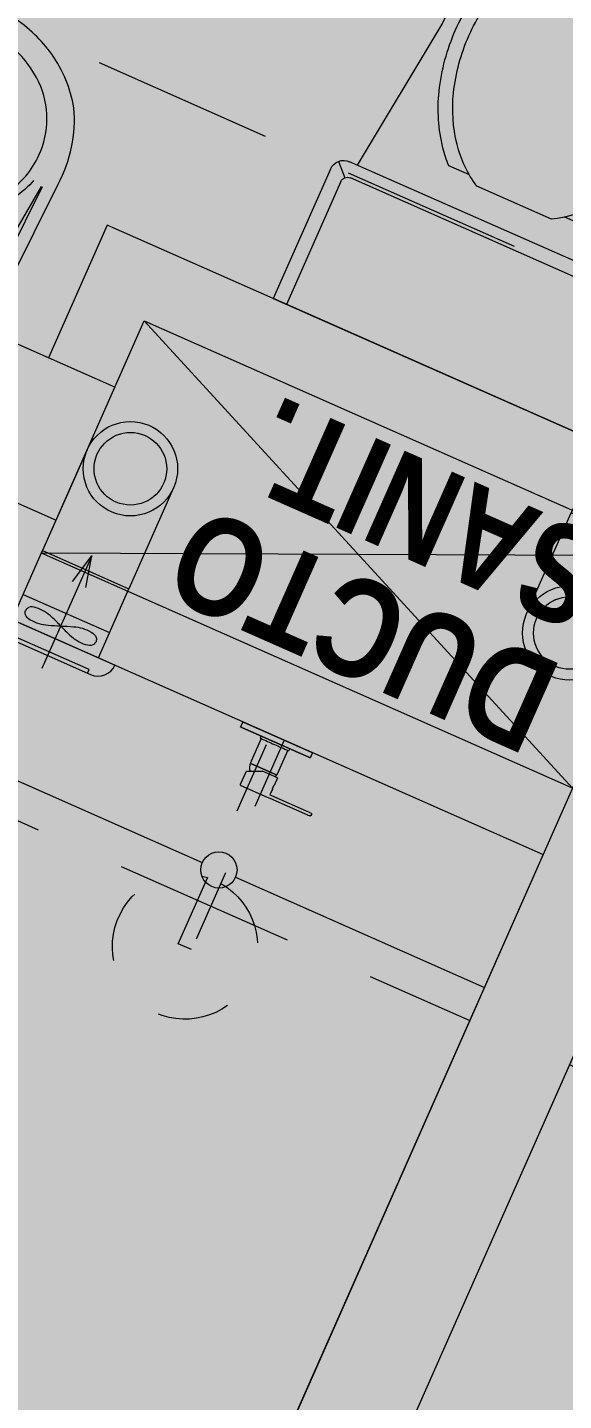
# Model space of a CAD drawing. Header units: inches. Extents: x 0 to 766, y -245 to 236.
# Drawn here: x 238.02 to 238.758, y 100.481 to 102.372 of the extents above; entities that cross this region are included whole.
import ezdxf

# ---------------------------------------------------------------- set-up
doc = ezdxf.new("R2010")
doc.units = ezdxf.units.IN
doc.header["$MEASUREMENT"] = 0
doc.set_wipeout_variables(frame=1)
doc.linetypes.add('HIDDEN', pattern=[0.375, 0.25, -0.125])
doc.linetypes.add('HIDDEN2', pattern=[0.1875, 0.125, -0.0625])
for name, color, linetype, lineweight in [('- APPIA - PLANTA - MUROS', 251, 'Continuous', 9), ('A-EST PLACAS', 251, 'Continuous', 9), ('A-JARDIN', 251, 'Continuous', 9), ('A-LINEAS', 251, 'Continuous', 9), ('A-MUROS', 251, 'Continuous', 9), ('A-PROYECCIONES', 251, 'HIDDEN', 9), ('A-SANITARIOS', 251, 'Continuous', 9), ('A_50_TextoIndicaciones', 251, 'Continuous', 9), ('L6 Linea fina', 251, 'Continuous', 9), ('TD_PT$0$ESPECIALIDADES - EQUIPOS', 251, 'Continuous', 9), ('TX-Texturas', 251, 'Continuous', 9)]:
    doc.layers.add(name, color=color, linetype=linetype, lineweight=lineweight)
doc.styles.add('R100-75', font='ARIALNB.TTF', dxfattribs={"height": 0.15})

# ---------------------------------------------------------------- blocks, each defined once
blk = doc.blocks.new('estructura enconfrado piso 1')
at = {"layer": 'TX-Texturas', "true_color": 0x939598}
h = blk.add_hatch(color=252, dxfattribs=at)
h.dxf.hatch_style = 1
h.paths.add_polyline_path([(381.5749994556857, -128.8244623999265), (381.5749994547234, -126.2744623991978), (381.4249994547233, -126.274462400231), (381.4249994556869, -128.8244144510779), (378.6749994546037, -128.8244380942913), (378.6749994543782, -128.224462400972), (378.5249994543144, -128.2244624010284), (378.5249994546041, -128.8244393301868), (375.7249994562746, -128.8244624002311), (375.7249994546439, -124.7744623994856), (375.5749994546206, -124.7744623994856), (375.57499945627, -128.9744624006037), (375.5749994546206, -133.0243907206916), (375.7249994546439, -133.0243907206916), (375.7249994562746, -128.9743907199461), (378.5249994546041, -128.9744137899904), (378.5249994543144, -129.5743907191488), (378.6749994543782, -129.5743907192052), (378.6749994546037, -128.9744150258859), (381.4249994556869, -128.9744386690993), (381.4249994547233, -131.5243907199463), (381.5749994547234, -131.5243907209795), (381.5749994556857, -128.9743907202508), (384.4250512219121, -128.9743907202508), (384.425052457217, -128.8244623999265)])
h.paths.add_polyline_path([(378.6749994546092, -125.2244624024659), (377.0749998392753, -125.2244624024659), (377.0749994546325, -122.1244624017211), (378.2749994546559, -122.1244624012554), (378.2749994546559, -121.9744624016278), (376.9249994546556, -121.9744624002308), (376.9249994547138, -125.3744624002304), (378.6749994546674, -125.3744624020931)])
h.paths.add_polyline_path([(379.6249994546326, -121.9744624002308), (379.4749994546557, -121.9744624002308), (379.474999454714, -125.3744624002304), (379.6249994546909, -125.3744624002304)])
h.paths.add_polyline_path([(381.5749994546652, -121.9744624002408), (380.8249994546325, -121.9744624002344), (380.8249994546325, -122.1244623998621), (381.4249994546483, -122.1244624017311), (381.4249994549943, -125.2244624006032), (380.424999454621, -125.2244624006032), (380.4249994546792, -125.3744624002304), (381.5749994547234, -125.3744624002409)])
h.paths.add_polyline_path([(380.6749994547238, -126.274462400231), (378.52499945364, -126.274462400231), (378.52499945364, -127.474462401027), (378.6749994547274, -127.474462401027), (378.6749994536974, -126.4244624002306), (380.0249994536966, -126.4244624002306), (380.0249994543005, -128.0244275891279), (380.224999454301, -128.0244259412674), (380.2249994536967, -126.4244624002306), (380.6749994547811, -126.4244624002306)], flags=17)
h.paths.add_polyline_path([(380.224999454301, -129.7744271789098), (380.0249994543005, -129.7744255310494), (380.0249994536966, -131.3743907199466), (378.6749994536974, -131.3743907199466), (378.6749994547274, -130.3243907191502), (378.52499945364, -130.3243907191502), (378.52499945364, -131.5243907199463), (380.6749994547238, -131.5243907199463), (380.6749994547811, -131.3743907199466), (380.2249994536967, -131.3743907199466)], flags=17)
h.paths.add_polyline_path([(381.5749994547234, -132.4243907199364), (380.4249994546792, -132.4243907199468), (380.424999454621, -132.574390719574), (381.4249994549943, -132.574390719574), (381.4249994546483, -135.6743907184461), (380.8249994546325, -135.6743907203152), (380.8249994546325, -135.8243907199428), (381.5749994546652, -135.8243907199364)])
h.paths.add_polyline_path([(379.6249994546909, -132.4243907199468), (379.474999454714, -132.4243907199468), (379.4749994546557, -135.8243907199465), (379.6249994546326, -135.8243907199465)])
h.paths.add_polyline_path([(378.6749994546674, -132.4243907180842), (376.9249994547138, -132.4243907199468), (376.9249994546556, -135.8243907199465), (378.2749994546559, -135.8243907185495), (378.2749994546559, -135.6743907189218), (377.0749994546325, -135.6743907184562), (377.0749998392753, -132.5743907177114), (378.6749994546092, -132.5743907177114)])
h.paths.add_polyline_path([(384.4250233022196, -132.3244090425728), (384.2749991382072, -132.324409043815), (384.2750008253274, -135.8243907214354), (384.5750008116881, -135.8243561018154), (384.5749998996391, -135.674354506633), (384.4249975973139, -135.674355041305)])
h.paths.add_polyline_path([(386.0750008952007, -129.6994260058245), (387.5750068334098, -129.6994258763325), (387.5750073069528, -130.4494253963255), (387.7250073069538, -130.4494253963255), (387.7250073069538, -129.4994267995578), (385.9249996076981, -129.4994261175459), (385.9249992944376, -130.3744076000838), (384.4249993385599, -130.3744076004563), (384.4249994562467, -129.8743907203764), (384.2749994562471, -129.8743907204077), (384.274999294428, -130.5744076004931), (385.9249992944749, -130.5744076000839), (385.9250000130942, -135.7643916852479), (386.0750008480238, -135.7643916852479)])
h.paths.add_polyline_path([(387.7250002184821, -132.5994253969463), (387.5749903743933, -132.5994253957048), (387.5749903477649, -135.6744264905572), (387.4250002185115, -135.6743913385397), (387.4250002212484, -135.8243906082682), (387.7250002184821, -135.8243906082223)])
h.paths.add_polyline_path([(384.4249975973139, -122.1244980788722), (384.5749998992032, -122.1244986135442), (384.5750008112522, -121.9744970183618), (384.2750008253274, -121.9744623987418), (384.2749991382072, -125.4744440763623), (384.4250233022196, -125.4744440776044)])
h.paths.add_polyline_path([(387.7250003076786, -121.9744624002408), (387.425001213153, -121.9744624001949), (387.4250021251879, -122.1244616694974), (387.5749904369613, -122.1244265179058), (387.5749904635898, -125.1994276127583), (387.7250003076786, -125.1994276115167)])
h.paths.add_polyline_path([(386.0750009372205, -122.0344959413143), (385.9250000130894, -122.0344959413143), (385.9249992944749, -127.2244455200934), (384.274999294428, -127.2244455196841), (384.2749994562471, -127.9244623997695), (384.4249994562467, -127.9244623998009), (384.4249993385599, -127.424445519721), (385.9249992944376, -127.4244455200934), (385.9249996076981, -128.2994268909172), (387.7250073961502, -128.2994262089053), (387.7250073961502, -127.3494276121376), (387.5750073961492, -127.3494276121376), (387.5750069226062, -128.0994271321306), (386.0750009843971, -128.0994270026385)])
h.paths.add_polyline_path([(397.7750002144755, -135.3494263736368), (402.2749999973851, -135.3494263736368), (402.2749999973837, -135.824426282941), (402.5750000371912, -135.8244262832433), (402.5750000373599, -135.6743907247002), (402.4250000658605, -135.6743907054512), (402.4250007844846, -130.0744634414983), (404.0750007845303, -130.0744621064906), (404.07500078458, -129.8744634419081), (401.8449999936744, -129.8744634418167), (401.8449999936627, -130.0735608116418), (402.2749999931204, -130.0741438775819), (402.2749999931195, -132.3994172340384), (401.1449999940326, -132.3994172340383), (401.1449999940157, -129.7194260019477), (400.9950000272407, -129.7194260019486), (400.9950000272556, -132.3994173067761), (399.9750000011762, -132.3994173101099), (399.9749999988185, -131.6794260506703), (399.624999998781, -131.679426050707), (399.624999999076, -131.8294260876955), (399.8250000012247, -131.829426087725), (399.8250000011451, -132.5494172343366), (402.2749999981313, -132.5494172338078), (402.2749999973851, -135.1994172352563), (398.6249999986379, -135.1994172354254), (398.6249999986379, -129.4994260019482), (398.4750001658417, -129.4994260019482), (398.4750001617097, -135.1994263753193), (397.7750002132923, -135.1994263751269)])
h.paths.add_polyline_path([(404.0750011094651, -131.9744817646585), (403.9249740911093, -131.9744817634164), (403.925002481644, -135.6144275525667), (403.7750010909174, -135.6144272290038), (403.7750001788684, -135.7644288242905), (404.0749992536321, -135.7644634438053)])
h.paths.add_polyline_path([(407.9250006242803, -132.4244634423167), (406.7750006242361, -132.4244634423062), (406.7750006242943, -135.8244634423063), (407.525000624327, -135.8244634423127), (407.525000624327, -135.674463442685), (406.9250006243112, -135.674463440816), (406.9250006239652, -132.5744634419439), (407.9250006243385, -132.5744634419439)])
h.paths.add_polyline_path([(411.4250006242457, -132.4244634423167), (409.6750006242921, -132.424463440454), (409.6750006243503, -132.5744634400812), (411.2750002396842, -132.5744634400812), (411.275000624327, -135.674463440826), (410.0750006243036, -135.6744634412917), (410.0750006243036, -135.8244634409193), (411.4250006243039, -135.8244634423163)])
h.paths.add_polyline_path([(408.3250006252629, -126.4244624002306), (409.6750006252621, -126.4244624002306), (409.6750006242321, -127.474462401027), (409.8250006253195, -127.474462401027), (409.8250006253195, -126.274462400231), (407.6750006242357, -126.274462400231), (407.6750006241784, -126.4244624002306), (408.1250006252628, -126.4244624002306), (408.1250006246585, -128.0244259412674), (408.325000624659, -128.0244275891279)], flags=17)
h.paths.add_polyline_path([(408.325000624659, -129.7744982534193), (408.1250006246585, -129.7744999012798), (408.1250006252628, -131.3744634423165), (407.6750006241784, -131.3744634423165), (407.6750006242357, -131.5244634423161), (409.8250006253195, -131.5244634423161), (409.8250006253195, -130.32446344152), (409.6750006242321, -130.32446344152), (409.6750006252621, -131.3744634423165), (408.3250006252629, -131.3744634423165)], flags=17)
h.paths.add_polyline_path([(408.8750006242456, -132.4244634423167), (408.7250006242687, -132.4244634423167), (408.7250006243269, -135.8244634423163), (408.8750006243038, -135.8244634423163)])
h.paths.add_polyline_path([(407.9250006243385, -125.2244624006032), (406.9250006239652, -125.2244624006032), (406.9250006243112, -122.1244624017311), (407.525000624327, -122.1244623998621), (407.525000624327, -121.9744624002344), (406.7750006242943, -121.9744624002408), (406.7750006242361, -125.3744624002409), (407.9250006242803, -125.3744624002304)])
h.paths.add_polyline_path([(408.8750006243038, -121.9744624002308), (408.7250006243269, -121.9744624002308), (408.7250006242687, -125.3744624002304), (408.8750006242456, -125.3744624002304)])
h.paths.add_polyline_path([(411.4250006243039, -121.9744624002308), (410.0750006243036, -121.9744624016278), (410.0750006243036, -122.1244624012554), (411.275000624327, -122.1244624017211), (411.2750002396842, -125.2244624024659), (409.6750006243503, -125.2244624024659), (409.6750006242921, -125.3744624020931), (411.4250006242457, -125.3744624002304)])
h.paths.add_polyline_path([(404.0750007845315, -127.7244624006395), (402.4250007844846, -127.7244624010488), (402.425000065842, -122.1243907136006), (402.5750000371911, -122.1243907134319), (402.5750000371911, -121.9743551548956), (402.4250172610125, -121.9743551551908), (402.2749984338082, -121.9744625077249), (402.2749997414746, -127.9244624009466), (404.0750006227124, -127.9244624006392)])
h.paths.add_polyline_path([(404.0749992536321, -122.0344623987418), (403.7750001797464, -122.0344970182565), (403.7750010917954, -122.184498613543), (403.925002481644, -122.184498271011), (403.9249740911093, -125.8244440791307), (404.0750011094651, -125.8244440778885)])
h.paths.add_polyline_path([(406.7750006232739, -128.8244623999265), (406.7750006242361, -126.2744623991978), (406.9250006242362, -126.274462400231), (406.9250006232726, -128.8244638416597), (409.6750006243558, -128.8244638416596), (409.6750006245813, -128.224462400972), (409.8250006246451, -128.2244624010284), (409.8250006243554, -128.8244393301868), (412.6250006226849, -128.8244624002311), (412.6250006243156, -124.7744623994856), (412.7750006243389, -124.7744623994856), (412.7750006226895, -128.9744624006037), (412.7750006243389, -133.0244634430614), (412.6250006243156, -133.0244634430614), (412.6250006226849, -128.9744634423159), (409.8250006243554, -128.9744865123603), (409.8250006246451, -129.5744634415187), (409.6750006245813, -129.5744634415751), (409.6750006243558, -128.9744620008873), (406.9250006232726, -128.9744620008873), (406.9250006242362, -131.5244634423161), (406.7750006242361, -131.5244634433493), (406.7750006232739, -128.9744634426206), (403.9249476211433, -128.9744634426206), (403.9249488570474, -128.8244623999265)])
h.paths.add_polyline_path([(392.2750002227756, -131.9494264199823), (390.5250002028868, -131.9494264250241), (390.5250002131299, -135.349426390025), (391.8750002128656, -135.3494263941809), (391.8750002132808, -135.1994263941813), (390.675000212563, -135.1994263904719), (390.675000212563, -132.0994264199824), (392.2750002223599, -132.0994264199824)])
h.paths.add_polyline_path([(393.2250002229073, -131.9494264250268), (393.0750002229067, -131.9494264250268), (393.0750002128482, -135.3494263993118), (393.2250002128483, -135.3494264013605)])
h.paths.add_polyline_path([(395.775000222907, -131.9494264250268), (394.0250002229075, -131.9494264263233), (394.0250002224923, -132.0994264291419), (395.62500022264, -132.0994264245817), (395.625000223193, -135.1994263901463), (394.4250002135429, -135.1994263818131), (394.4250002139586, -135.3494263933032), (395.7750002128485, -135.3494263897012)])
h.paths.add_polyline_path([(392.2750003115564, -125.6994265884807), (390.6750003017594, -125.6994265884808), (390.6750003017594, -122.5994266179912), (391.8750003024772, -122.5994266142818), (391.8750003020621, -122.4494266142822), (390.5250003023264, -122.4494266184381), (390.5250002920832, -125.849426583439), (392.275000311972, -125.8494265884808)])
h.paths.add_polyline_path([(393.2250003020447, -122.4494266071026), (393.0750003020446, -122.4494266091513), (393.0750003121032, -125.8494265834363), (393.2250003121037, -125.8494265834363)])
h.paths.add_polyline_path([(395.7750003020449, -122.4494266187619), (394.425000303155, -122.4494266151598), (394.4250003027394, -122.59942662665), (395.6250003123894, -122.5994266183168), (395.6250003118364, -125.6994265838814), (394.0250003116887, -125.6994265793212), (394.0250003121039, -125.8494265821398), (395.7750003121034, -125.8494265834363)])
h.paths.add_polyline_path([(392.3750118214118, -126.7494265812632), (392.1750118214115, -126.7494265812632), (392.1750118214115, -128.1494275016964), (388.6250073961503, -128.1494274397003), (388.6250073961507, -128.2994258679012), (398.0249984904356, -128.2994223432102), (398.0249984904356, -126.8994239668061), (398.4449984904352, -126.8994239668061), (398.4449984904352, -126.7494265859034), (396.174998475326, -126.7494266471278), (396.1749984751332, -126.8994265828421), (397.8249984904355, -126.8994265828421), (397.8249984904355, -128.1494270025948), (395.4249984753242, -128.1494270025948), (395.4249984753242, -126.7494265760704), (395.2750121997697, -126.7494265760704), (395.2750121997697, -128.1494270025941), (392.3750118214114, -128.1494270025939)])
h.paths.add_polyline_path([(398.6249999997037, -123.9994261748072), (400.5750000053865, -123.9994261747747), (400.5750000056369, -123.8494338483192), (398.6249999983636, -123.8494322423885), (398.6249999986378, -122.4494266345307), (397.775000303672, -122.4494266348263), (397.7750003024887, -122.5994266333362), (398.4750002509061, -122.5994266331438), (398.4750002567996, -128.2994261747915), (398.6250000000985, -128.2994261747915), (398.6249921985793, -127.8494261748065), (400.4249999990441, -127.8494261747594), (400.4249999983633, -128.2994261747629), (400.5749999982215, -128.2994261747592), (400.5749999992101, -127.6994261747725), (398.6249999999916, -127.6994261748061)])
h.paths.add_polyline_path([(398.0249984012391, -129.4994306652529), (388.6250073069543, -129.4994271405619), (388.6250073069539, -129.6494255687628), (392.1750117322151, -129.6494255067666), (392.1750117322151, -131.0494264271999), (392.3750117322154, -131.0494264271999), (392.3750117322149, -129.6494260058691), (395.2750121105732, -129.6494260058691), (395.2750121105732, -131.0494264323927), (395.4249983861278, -131.0494264323927), (395.4249983861278, -129.6494260058682), (397.8249984012391, -129.6494260058682), (397.8249984012391, -130.899426425621), (396.1749983859368, -130.899426425621), (396.1749983861296, -131.0494263613352), (398.4450002542962, -131.0494264225597), (398.4450002542962, -130.899429041657), (398.0249984012391, -130.899429041657)])
at = {"layer": 'A-EST PLACAS', "ltscale": 0.5}
for points in [[(412.7750006226895, -128.9744624006037), (412.7750006243389, -133.0244634430614), (412.6250006243156, -133.0244634430614), (412.6250006226849, -128.9744634423159), (409.8250006243554, -128.9744865123603), (409.8250006246451, -129.5744634415187), (409.6750006245813, -129.5744634415751), (409.6750006243558, -128.9744620008873), (406.9250006232726, -128.9744620008873), (406.9250006242362, -131.5244634423161), (406.7750006242361, -131.5244634433493), (406.7750006232739, -128.9744634426206), (403.9249476211433, -128.9744634426206)], [(403.9249488570474, -128.8244623999265), (406.7750006232739, -128.8244623999265), (406.7750006242361, -126.2744623991978), (406.9250006242362, -126.274462400231), (406.9250006232726, -128.8244638416597), (409.6750006243558, -128.8244638416596), (409.6750006245813, -128.224462400972), (409.8250006246451, -128.2244624010284), (409.8250006243554, -128.8244393301868), (412.6250006226849, -128.8244624002311)]]:
    blk.add_lwpolyline(points, dxfattribs=at)
blk.add_lwpolyline([(408.3250006252629, -126.4244624002306), (409.6750006252621, -126.4244624002306), (409.6750006242321, -127.474462401027), (409.8250006253195, -127.474462401027), (409.8250006253195, -126.274462400231), (407.6750006242357, -126.274462400231), (407.6750006241784, -126.4244624002306), (408.1250006252628, -126.4244624002306), (408.1250006246585, -128.0244259412674), (408.325000624659, -128.0244275891279)], close=True, dxfattribs=at)
blk = doc.blocks.new('ducha marsano')
at = {"linetype": 'HIDDEN2', "ltscale": 0.5, "extrusion": (-4.942502096703275e-10, -7.911230939585116e-10, -1)}
for p, q in [((-0.009999999999763531, -2.501110429875553e-10), (0.01000000000021828, 2.496562956366688e-10)), ((0.01000000000021828, 2.496562956366688e-10), (0.01000000789736077, -0.3154999997500454)), ((-0.009999992102621036, -0.3155000002502675), (-0.009999999999763531, -2.501110429875553e-10)), ((0.02250000757840098, -0.05149999943751027), (-9.093746939470293e-05, -0.05150000000321597)), ((0.02250000757840098, -0.05149999943751027), (0.02250000785988959, -0.06274999943752846)), ((-0.02049999170912997, -0.08000000051379175), (-0.02049999220525933, -0.06013965879128591)), ((-0.01546092816124656, -0.05800000038834696), (-0.01574999225886131, -0.05800000039516817)), ((0.02250000799722329, -0.06824999943773946), (0.02250000821641152, -0.07699999943770308)), ((0.02100000832933802, -0.08149999947590914), (-0.0189999916706256, -0.08150000047635331)), ((0.02498437823942368, -0.08149999937540997), (0.02100000832933802, -0.08149999947590914)), ((0.02250000821641152, -0.07699999943770308), (0.02498437812710108, -0.0769999993754027)), ((0.02498437812710108, -0.0769999993754027), (0.07714359645297009, -0.0769999980702778)), ((0.07714359656529268, -0.08149999807028507), (0.02498437823942368, -0.08149999937540997)), ((0.07714359645297009, -0.0769999980702778), (0.08159809707876775, -0.0769999979588647)), ((0.0815980971915451, -0.08149999795887197), (0.07714359656529268, -0.08149999807028507)), ((0.08159809707876775, -0.0769999979588647), (0.08200000821670983, -0.07699999794840551)), ((0.08200000832903243, -0.08149999794841278), (0.0815980971915451, -0.08149999795887197)), ((0.08200000821670983, -0.07699999794840551), (0.08400000821666254, -0.0769999978983833)), ((0.08400000832898513, -0.08149999789839057), (0.08200000832903243, -0.08149999794841278)), ((0.08550000825425741, -0.07849999786049011), (0.08550000829109194, -0.07999999786034095)), ((0.01000000789736077, -0.3154999997500454), (-0.009999992102621036, -0.3155000002502675))]:
    blk.add_line(p, q, dxfattribs=at)
for centre, radius, start, end in [((-0.0004217504078951606, -0.04623247137988074), 0.0200000000000001, 323.9581193260744, 354.9297873666927), ((0.0004217355144646717, -0.04623247140079911), 0.0200000000000001, 185.0702097651437, 195.2705008967209), ((0.01899999170882438, -0.08000000047604772), 0.0015, 269.9999985659271, 359.9999985659271), ((-0.08400000825440657, -0.07849999789823414), 0.0015, 89.99999856592709, 179.9999985659271), ((-0.08400000829078635, -0.07999999789808498), 0.0015, 179.9999985659271, 269.9999985659271), ((-7.897142495370972e-09, -0.3155000000001564), 0.1000000000000227, 95.73916904324476, 84.26082808872134)]:
    blk.add_arc(centre, radius, start, end, dxfattribs=at)
at = {"linetype": 'HIDDEN2', "ltscale": 0.5, "extrusion": (-4.942519952477966e-10, -7.911237979935255e-10, -0.9999999999999999)}
blk.add_ellipse((7.578819349873811e-09, -0.05150000000094224), major_axis=(-0.0224999955548024, -0.009499944664834701), ratio=0.0014484153729246, start_param=0.4254359770760674, end_param=1.567365863276157, dxfattribs=at)
at = {"linetype": 'HIDDEN2', "ltscale": 0.5}
for points, degree in [([(-0.03050000000030195, -7.639755494892597e-10), (-4.547473508864641e-13, -9.094947017729282e-13), (0.0304999999998472, 7.626113074366003e-10)], 2), ([(0.0304999999998472, 7.626113074366003e-10), (0.04149999999981446, 1.037733454722911e-09), (0.05249999999978172, 1.313310349360108e-09)], 2), ([(0.05249999999978172, 1.313310349360108e-09), (0.05250000009345968, -0.003749998686544131), (0.05250000018713763, -0.007499998686398612)], 2), ([(-0.05250000000023647, -1.314674591412768e-09), (-0.05249999990655851, -0.003750001314529072), (-0.05249999981288056, -0.0075000013148383)], 2), ([(-0.05250000000023647, -1.314674591412768e-09), (-0.04150000000026921, -1.040007191477343e-09), (-0.03050000000030195, -7.639755494892597e-10)], 2), ([(-0.05250000349224138, -0.007500004994653864), (-0.0524999909653161, -0.007500017521124391), (-0.05249997843839083, -0.007500030048049666)], 2), ([(0.03050000019993604, -0.007999999237654265), (2.000888343900442e-10, -0.00800000000072032), (-0.03049999980021312, -0.008000000764241122)], 2), ([(-0.02149999980019857, -0.008000000538686436), (-0.021499999768821, -0.009250000538941094), (-0.02149999973744343, -0.01050000053874101)], 2), ([(-0.02100075302178084, -0.01100000052656469), (-0.007000501922902913, -0.01100000017595448), (0.006999749175975012, -0.01099999982534428), (0.02100000027485294, -0.01099999947564356)], 3), ([(-0.01999999972485966, -0.01100000050200833), (-0.01999999926556484, -0.02935000050229064), (-0.01999999880627001, -0.0477000005021182)], 2), ([(0.02000000027510396, -0.01099999950019992), (0.02000000073439878, -0.02934999950048223), (0.02000000119369361, -0.04769999950030979)], 2), ([(0.02150000019992149, -0.007999999462754204), (0.02150000023129905, -0.009249999462554115), (0.02150000026267662, -0.01049999946235403)], 2), ([(-0.0197004378701422, -0.04800000049453956), (7.491053111152723e-09, -0.04800000000068394), (0.01970045285179367, -0.04799999950773781)], 2)]:
    blk.add_open_spline(points, degree=degree, dxfattribs=at)
for points, weights in [([(-0.05249999981288056, -0.0075000013148383), (-0.05249999981242581, -0.007511151918606629), (-0.05249950271536363, -0.007522291436998785)], [1, 0.9908470869120796, 0.9822662308921539]), ([(-0.05199999980004577, -0.008000001302207238), (-0.05249999980014763, -0.008000001315394911), (-0.05249999981288056, -0.0075000013148383)], [1, 0.7071067811930576, 1]), ([(-0.02150077096985115, -0.01050000053874101), (-0.02150076198950046, -0.01100000950691538), (-0.02100075302178084, -0.01100000052656469)], [1, 0.7071067815402065, 1]), ([(0.02112202588159562, -0.01098488064462799), (0.02106194968064301, -0.01099999947336983), (0.02100000027485294, -0.01099999947564356)], [1, 0.9924117957756484, 1]), ([(0.05200000019976869, -0.007999998699233402), (0.05206194960510402, -0.007999998698323907), (0.05212202580605663, -0.007984879868672579)], [1, 0.9924117957712896, 1]), ([(-0.02000044456417527, -0.04770000050166345), (-0.02000044121359679, -0.04800000384466329), (-0.0197004378701422, -0.04800000049453956)], [1, 0.7071067801376791, 1]), ([(0.02000045972226872, -0.04769999950030979), (0.0200004562916547, -0.04800000293971607), (0.01970045285179367, -0.04799999950773781)], [1, 0.707106779703426, 1])]:
    blk.add_rational_spline(points, weights, degree=2, dxfattribs=at)
for points, knots in [([(-0.03049999980021312, -0.008000000764241122), (-0.03320189623445913, -0.008000000831998477), (-0.03736511363376849, -0.00800000093613562), (-0.04238597308449243, -0.00800000106164589), (-0.04580906687669994, -0.008000001147593139), (-0.04859505284957777, -0.008000001217169483), (-0.05120455379528721, -0.008000001282653102), (-0.05200223200517939, -0.008000001302207238), (-0.05199999980004577, -0.008000001302207238)], [0, 0, 0, 0, 8.104571943406839, 12.49526290016387, 16.88595385692089, 21.27664481367791, 25.66733577043493, 33.77190771384178, 33.77190771384178, 33.77190771384178, 33.77190771384178]), ([(0.05200000019976869, -0.007999998699233402), (0.05200210867496935, -0.007999998699233402), (0.05120469198163846, -0.007999998719242285), (0.04859496211156511, -0.007999998784271156), (0.04580915761061988, -0.007999998854302248), (0.04238586918972942, -0.00799999893979475), (0.03736519132235117, -0.007999999065759766), (0.03320187522513152, -0.007999999170351657), (0.03050000019993604, -0.007999999237654265)], [9e-16, 9e-16, 9e-16, 9e-16, 8.104571943406844, 12.49526290016386, 16.88595385692087, 21.2766448136779, 25.66733577043493, 33.77190771384178, 33.77190771384178, 33.77190771384178, 33.77190771384178]), ([(0.02250000799722329, -0.06824999943773946), (0.02250000799722329, -0.06824999943773946), (0.02249081857780766, -0.06818083345751802), (0.02245760327241442, -0.06790006753908528), (0.02243404553155415, -0.06768848845513276), (0.02238973698558766, -0.0672005954852466), (0.0223660945721349, -0.06689161925442022), (0.02233268521786158, -0.06621418988925143), (0.02232341057379017, -0.06584570405902923), (0.02232341055696452, -0.06515429482442414), (0.02233268518148179, -0.06478580899420194), (0.02236609450255855, -0.06410837962675942), (0.02238973690009516, -0.0637994033954783), (0.02243404542241478, -0.0633115104233184), (0.02245760315236112, -0.06309993133845637), (0.02249081844320244, -0.06281916541820465), (0.02250000785988959, -0.06274999943752846), (0.02250000785988959, -0.06274999943752846)], [0.4148436397438343, 0.4148436397438343, 0.4148436397438343, 0.4148436397438343, 0.5185540744172381, 0.5185540744172381, 0.6222645090906421, 0.6222645090906421, 0.7259758942891552, 0.7259758942891552, 0.8296872794876685, 0.8296872794876685, 0.9333986646861818, 0.9333986646861818, 1.037110049884695, 1.037110049884695, 1.140820484558099, 1.140820484558099, 1.244530919231501, 1.244530919231501, 1.244530919231501, 1.244530919231501])]:
    blk.add_open_spline(points, degree=3, knots=knots, dxfattribs=at)
for points, weights, degree, knots in [([(0.02112202588250511, -0.0109848806437185), (0.02112202605121638, -0.01098488060188174), (0.02112202622038239, -0.01098488055868074), (0.02112202638954841, -0.01098488051638924), (0.02135335197954191, -0.01092666794011166), (0.02150000477377034, -0.01073853715979567), (0.02150000367282701, -0.01049999946280877)], [0.9186410377427195, 0.9186409493456628, 0.918640860948696, 0.9186407725518192, 0.789223156394818, 0.7892231563948175, 0.9186407725518192], 3, [0.123898838286475, 0.123898838286475, 0.123898838286475, 0.123898838286475, 0.1238993430992958, 0.1238993430992958, 0.1238993430992958, 0.7860299903975168, 0.7860299903975168, 0.7860299903975168, 0.7860299903975168]), ([(0.05212202580696612, -0.007984879867308337), (0.05212202606071515, -0.00798487980500795), (0.05212202631400942, -0.007984879740888573), (0.05250000455725967, -0.007889761481237656), (0.05250000675732736, -0.007499998686398612)], [0.91864103774894, 0.918640905153358, 0.9186407725580458, 0.7245178539878441, 0.9186407725580458], 2, [0.1238988382811407, 0.1238988382811407, 0.1238988382811407, 0.1238993430939498, 0.1238993430939498, 0.7860311477345288, 0.7860311477345288, 0.7860311477345288])]:
    blk.add_rational_spline(points, weights, degree=degree, knots=knots, dxfattribs=at)
blk = doc.blocks.new('BOWL-ITALGRIF_VARADERO_01')
for p, q in [((-0.2031776669450664, -0.1970779590710663), (-0.2207675150589239, -0.03803402129051392)), ((0.2031776702528987, -0.1970779590710663), (0.2207675183667561, -0.03803402129051392)), ((-0.1404459541122378, -0.2077220993369338), (-0.1424193566876966, -0.1083257352938745)), ((-0.137499998345902, -0.2049999987634692), (-0.137499998345902, -0.1116626916409587)), ((0.1375000016537342, -0.2049999987634692), (0.1375000016537342, -0.1116626916409587)), ((0.14044595742007, -0.2077220993369338), (0.1424193599937098, -0.1083257352938745)), ((-0.175347356844668, -0.2219999987637493), (-0.1544431956958761, -0.2219999987637493)), ((0.1753473601525002, -0.2219999987637493), (0.1544431990018893, -0.2219999987637493))]:
    blk.add_line(p, q)
for points in [[(-0.09174999834658593, 0.1589156628310775, -0.02988969156174498), (-0.04563491713952317, 0.1646426274328405, -0.007822324514767873), (0.04563492045281237, 0.1646426274328405, -0.02988969156174498), (0.09175000165396341, 0.1589156628310775, -0.09173695065920573), (0.1601032902649422, 0.1343426116609407, -0.1124960903871022), (0.2175388433656735, 0.0791776644168749, -0.1478848687845698), (0.2402077466226729, -0.02566172360820929), (0.2300000016543891, -0.249999998763542), (-0.2299999983465568, -0.249999998763542), (-0.2402077433148406, -0.02566172360820929, -0.1478848687841617), (-0.2175388400587508, 0.07917766441642016, -0.1124960903871022), (-0.1601032869575647, 0.1343426116609407, -0.09173695065920573)], [(-0.04959291912882691, -0.1362554287775311, -0.06267712626203878), (-0.1047743787253239, -0.1248652429917456, -0.1106392210721722), (-0.1576166218355866, -0.09099999876343645, -0.1209761765391472), (-0.1949919334429069, -0.034382337941679, -0.06119831719899234), (-0.199999998347721, 1.236458047060296e-09, -0.2170695361585024), (-0.1593486726437732, 0.09200000123655627, -0.1749831434235901), (-0.05453060117497444, 0.1298414640550618, -0.01061792730103173), (1.652551873121411e-09, 0.1309995985770911, -0.01061792730103173), (0.05453060448144242, 0.1298414640550618, -0.1749831434235904), (0.1593486759484222, 0.09200000123655627, -0.2170695361585026), (0.20000000165237, 1.236458047060296e-09, -0.06119831719899244), (0.1949919367493749, -0.034382337941679, -0.1209761765391472), (0.1576166251420545, -0.09099999876343645, -0.1106392210721722), (0.1047743820317919, -0.1248652429917456, -0.06267712626203872), (0.04959292243529489, -0.1362554287775311, -0.01758346328030755), (1.652551873121411e-09, -0.1379999987634619, -0.01758346328030749)]]:
    blk.add_lwpolyline(points, format="xyb", close=True)
for points in [[(-0.2072401970413011, -0.03499999876339643, 0.005000295397634052), (-0.2064464615491488, -0.03798576824055999, 0.1212924416568265), (-0.1659585950847031, -0.09962989576888504, 0.00797675590412969), (-0.1624048830467473, -0.1030943039095291)], [(0.2072402003477691, -0.03499999876339643, -0.005000295397634052), (0.2064464648537978, -0.03798576824055999, -0.1212924416568265), (0.1659585983907164, -0.09962989576888504, -0.00797675590412969), (0.1624048863532153, -0.1030943039095291)], [(-0.2216218609978569, -0.03812850974190951), (-0.2144636938955955, -0.1954454162796537, 0.3908234398249527), (-0.180726148037138, -0.2288330183241669, 0.01752364251134351), (0.1807261513358753, -0.2288330183241669, 0.3908234398249527), (0.2144636972020635, -0.1954454162796537), (0.2216218643056891, -0.03812850974190951)]]:
    blk.add_lwpolyline(points, format="xyb")
for centre, radius in [((1.653006620472297e-09, -0.0749999987638148), 0.03500000000000001), ((1.653006620472297e-09, -0.0749999987638148), 0.02150000000000001), ((-0.1014999983458438, -0.1884999987632909), 0.0165), ((-0.05099999834646951, -0.1884999987632909), 0.0165), ((1.653006620472297e-09, -0.1884999987632909), 0.0165), ((0.05100000165430174, -0.1884999987632909), 0.0165), ((0.101500001653676, -0.1884999987632909), 0.0165)]:
    blk.add_circle(centre, radius)
for centre, radius, start, end in [((-0.1582856373593131, -0.09873175706388793), 0.005999999999999929, 226.6430852310831, 46.64308523108314), ((0.1582856406671453, -0.09873175706388793), 0.005999999999999929, 133.3569147689169, 313.3569147689169), ((-0.1404197507458775, -0.1082860353762953), 0.002000000000000001, 54.36185522790519, 181.1373935775188), ((-0.1354999983454945, -0.1116626916409587), 0.002000000000000001, 56.71088169228255, 180), ((0.1355000016533268, -0.1116626916409587), 0.002000000000000001, 0, 123.2891183077175), ((0.1404197540537098, -0.1082860353762953), 0.002000000000000001, 358.8626064224812, 125.6381447720948), ((0.1047743820322466, -0.1248652429922004), 9.094947017729287e-16, 0, 217.6714005309489), ((-0.175347356844668, -0.1939999987635019), 0.02800000000000001, 186.3111163257858, 270), ((-0.1544999983457274, -0.2049999987634692), 0.017, 270, 0), ((-0.1544431956958761, -0.2079999987636256), 0.01400000000000001, 270, 1.137393577518821), ((0.1545000016535596, -0.2049999987634692), 0.017, 180, 270), ((0.1544431990018893, -0.2079999987636256), 0.01400000000000001, 178.8626064224812, 270), ((0.1753473601525002, -0.1939999987635019), 0.02800000000000001, 270, 353.6888836742142)]:
    blk.add_arc(centre, radius, start, end)
blk = doc.blocks.new('SIFON JET_PLANTA')
blk.add_wipeout([(-3.9968028886505635e-15, -0.2500000000000184), (-0.19500000000005407, -0.2500000000000168), (-0.19951643432015126, -0.2494833729378055), (-0.20292105350751372, -0.2483645558436147), (-0.20292105350751372, -0.2483645558436147), (-0.20666315920510508, -0.24624717567329074), (-0.20666315920510508, -0.24624717567329074), (-0.20895516743916698, -0.2439551674392592), (-0.20895516743916698, -0.2439551674392592), (-0.20914213562378492, -0.2441421356237659), (-0.21078489486138086, -0.2422815753964105), (-0.21078489530966127, -0.242281574820258), (-0.21078489530966127, -0.242281574820258), (-0.21262484241585822, -0.23945330258791747), (-0.21262484241585822, -0.23945330258791747), (-0.21378217877147937, -0.23687239118492953), (-0.21378217877147937, -0.23687239118492953), (-0.21469544555026815, -0.23347698498397568), (-0.21500000000003572, -0.23000000000003487), (-0.21500000000003572, -0.22695731170095246), (-0.21500000000003566, -0.21812499999988935), (-0.4400000000000583, -0.19000000000006945), (-0.4428065726071117, -0.18999376107480415), (-0.4467311796759212, -0.18993090052894454), (-0.4489813006264379, -0.18987492994866767), (-0.45181087864270536, -0.18978720963843945), (-0.45502177935002514, -0.18965571554344995), (-0.45680884094444557, -0.18956887049776017), (-0.45917476312840794, -0.18943885073896918), (-0.46189974638228476, -0.18926783338693093), (-0.46392312796978746, -0.1891261001656599), (-0.4651118553799, -0.18903696416506013), (-0.4651118553799, -0.18903696416506013), (-0.46945695324116576, -0.18867412919500123), (-0.47347737489799235, -0.18828649387284319), (-0.4760831043526874, -0.18800852311381178), (-0.4784655984097992, -0.18773591046663335), (-0.4812123981290761, -0.18739967344844013), (-0.4823799650946311, -0.18724961753665392), (-0.4861710798786152, -0.18673295051783698), (-0.4883773329171027, -0.18641149547854738), (-0.4915561192846224, -0.18592134839819957), (-0.49363221375281874, -0.18558396496530774), (-0.4950185326225328, -0.18535105518415543), (-0.49738453270923966, -0.18493941491726318), (-0.49738453270923966, -0.18493941491726318), (-0.5022170271249025, -0.18404299120049852), (-0.5066197257855252, -0.18316079829145207), (-0.5093515742608893, -0.1825817740042892), (-0.5117511578320577, -0.18205306733528373), (-0.5151304930053318, -0.18127641180608334), (-0.5177102066111972, -0.180658126268661), (-0.5217330945474348, -0.17964972817469574), (-0.5238420334429212, -0.17909941178947775), (-0.5267012421251838, -0.17832932710999966), (-0.5267012421251838, -0.17832932710999966), (-0.5295692091749213, -0.1775289582754147), (-0.5320595838922233, -0.17681111268672806), (-0.5351533924545966, -0.1758895127053319), (-0.5384560975286797, -0.17486891708103836), (-0.5384560975292095, -0.1748689170808716), (-0.541239431868821, -0.173975283754516), (-0.5427723222940669, -0.17346815110944244), (-0.5448715340303089, -0.17275625369236652), (-0.5464654464371547, -0.17220217970229884), (-0.5491110235096006, -0.17125649919093733), (-0.5509595690539193, -0.17057627001171818), (-0.554259955012782, -0.16932152164447337), (-0.5567837164979558, -0.1683267732968241), (-0.5597879627215983, -0.16710221935052116), (-0.5614030384546642, -0.16642552093734478), (-0.5643638531227189, -0.16515114279387513), (-0.5659175369425957, -0.16446470331723814), (-0.5675206036379989, -0.16374352065672237), (-0.5701751445081511, -0.16252011202851632), (-0.5738019249250134, -0.16078885156098902), (-0.5758551172461832, -0.1597776236745021), (-0.5780851987598129, -0.15865334772308362), (-0.5833383464296186, -0.15589602937462355), (-0.5871020871221571, -0.15382390223985618), (-0.589649673813565, -0.15237427078607357), (-0.5918032792216905, -0.15111854930392163), (-0.5936265433446899, -0.15003338777375236), (-0.5950203802235483, -0.14918997302298329), (-0.5964260238687271, -0.14832711535773094), (-0.5987195168356628, -0.14689235104123058), (-0.6003545606321443, -0.1458488198479607), (-0.6020382360645258, -0.14475596197870444), (-0.6039324972326756, -0.14349648489650788), (-0.6058190295436535, -0.14223278878229054), (-0.6069589112986494, -0.14145292154593428), (-0.6085559143320581, -0.14034507186450243), (-0.6119534370048065, -0.1379278241292501), (-0.6141810390096392, -0.13629725543309187), (-0.6153056217652364, -0.13546000529359403), (-0.616776695296436, -0.13435028842582664), (-0.6178925493099454, -0.13349613093370732), (-0.6193213470099616, -0.13238436781430382), (-0.6203979421668644, -0.13153302500581535), (-0.6214806101716437, -0.13066485269194347), (-0.6222829730396384, -0.13001355337838977), (-0.6234529324212925, -0.12905162416325416), (-0.6245350826082106, -0.12814875223397248), (-0.6245350826082106, -0.12814875223397248), (-0.6261798690142716, -0.1267517640900898), (-0.6276384517151152, -0.12548742782280645), (-0.628828082349604, -0.1244380444330511), (-0.6304617984256853, -0.12296964000072033), (-0.6318208694930814, -0.12172341827001024), (-0.6318208694930814, -0.12172341827001024), (-0.6335485140986996, -0.1201059301727826), (-0.6346901271075812, -0.11901610232268453), (-0.6346901271075812, -0.11901610232268453), (-0.6379225331376429, -0.11583594748502674), (-0.6399777867096247, -0.11373811253165907), (-0.6458446976926848, -0.1073977953623001), (-0.6494434143342223, -0.10322609145641398), (-0.6553642676984142, -0.09582717273827623), (-0.6598588953124065, -0.08969911109429876), (-0.6622868145222904, -0.08617729402973422), (-0.6646272464922529, -0.08262490722272005), (-0.6678606003129003, -0.07743331251722049), (-0.670619194114542, -0.07270872040328455), (-0.6721962315105001, -0.06986945408563243), (-0.6751289865413515, -0.06419658017620462), (-0.6770086684827425, -0.060205519739550094), (-0.6779453077829631, -0.05809186057156299), (-0.679196101176299, -0.05511826337673822), (-0.6803351011541063, -0.05223741957431689), (-0.6814466877970816, -0.04923834812209502), (-0.6826559691388926, -0.045722293873812166), (-0.6838467937407602, -0.0419389944207197), (-0.6854790619026296, -0.03605105680370895), (-0.6864237303586456, -0.03211672338250426), (-0.6869757739505309, -0.029562315660750033), (-0.6875842686251095, -0.026449191965552094), (-0.6881392445906105, -0.02323531089947365), (-0.6890810221543396, -0.016355358550717514), (-0.6895744057913848, -0.011139691308035767), (-0.6898532902500347, -0.006543534352114586), (-0.6900000000000568, -1.3061114480499146e-13), (-0.6899325593854659, 0.004437134855442718), (-0.6896819424370647, 0.009631817316209785), (-0.6893244322047842, 0.01402889697446773), (-0.6887081006286462, 0.01937954221562861), (-0.6880761442771446, 0.023623424920407785), (-0.6880761442771446, 0.023623424920407785), (-0.6872176454232075, 0.028367380702968834), (-0.6866778274585941, 0.030968374778986375), (-0.6854790619026291, 0.03605105680368331), (-0.6854790619026291, 0.03605105680368331), (-0.6837972814754649, 0.04210374216944722), (-0.6837972814754649, 0.04210374216944722), (-0.6818840825753858, 0.04799985761491621), (-0.6803809802887326, 0.052117520939593195), (-0.6793480505514204, 0.054744075661867876), (-0.6779093568584791, 0.0581746844988161), (-0.6744770829184107, 0.06551139883715479), (-0.6744770829184107, 0.06551139883715479), (-0.6721962315102994, 0.06986945408597309), (-0.6705432172125638, 0.07284284781277094), (-0.66899703918059, 0.0755222245601899), (-0.6672217177312196, 0.0784871655035261), (-0.6650459508068323, 0.0819719185289926), (-0.6633960251197104, 0.0845138769328788), (-0.6610760739146442, 0.08795338228761662), (-0.6570391218687214, 0.09359950184949759), (-0.6570391218687214, 0.09359950184949759), (-0.653379827559013, 0.09838663892802495), (-0.653379827559013, 0.09838663892802495), (-0.6502540225314615, 0.10225408820736812), (-0.6453440318673629, 0.10796039456295163), (-0.638590082080527, 0.1151612074384399), (-0.6326487525476843, 0.12095303674857494), (-0.6298992223410133, 0.12347890337426237), (-0.6251309701959733, 0.12764611135716367), (-0.62055075532442, 0.13141122239188874), (-0.6167766952967224, 0.13435028842558064), (-0.6105566617373841, 0.13893165549449168), (-0.6061118988538439, 0.14203327571338945), (-0.6000064650517882, 0.1460724416945409), (-0.5962729345985607, 0.1484216933025961), (-0.5908215224044447, 0.1516944642059895), (-0.5862390028518931, 0.15430633814084888), (-0.5793675441901323, 0.15799448879794756), (-0.5692866238860973, 0.16293368776541026), (-0.5517389661651109, 0.17028463225518214), (-0.5464986426604379, 0.17219051519896744), (-0.5384560975292068, 0.17486891708084357), (-0.5346469604197142, 0.1760426435288994), (-0.5264874006761728, 0.1783878812516536), (-0.5215876260470006, 0.17968713591882243), (-0.5148298055683924, 0.18134704376309227), (-0.5079056557307118, 0.18289126960594412), (-0.5016115159154715, 0.1841594235842218), (-0.4864517377630549, 0.18669290834709343), (-0.47632564009124845, 0.18798157818039596), (-0.4726010726781439, 0.18837524559521754), (-0.4635665261401014, 0.18915199248899256), (-0.4548818271280268, 0.1896621040887047), (-0.44896106427117455, 0.1898775251560828), (-0.4400000000003206, 0.19000000000003994), (-0.43221044196736236, 0.1909736947541202), (-0.21500000000003217, 0.21812499999985616), (-0.2150000000000321, 0.22340722987510322), (-0.2150000000000321, 0.22777775613769383), (-0.21486487451543534, 0.23232093957008934), (-0.21418963578040406, 0.23563541290566922), (-0.2128690177697859, 0.238983217905901), (-0.21104911515711794, 0.24193423238734768), (-0.20914213562378103, 0.24414213562373258), (-0.20765622306651588, 0.24548612339134332), (-0.205487326833514, 0.24702985542769423), (-0.20067453752323405, 0.24917810271893545), (-0.19500000000005008, 0.24999999999998337), (-0.19500000000005008, 0.25000000000000155), (-0.16050581425243854, 0.2499999999999831), (-0.09750000000002507, 0.2499999999999826), (-0.032282408322006295, 0.24999999999998207), (0, 0.24999999999998182)])
for p, q in [((-0.1950000000069849, 0.25), (0, 0.25)), ((0, 0.25), (0, -0.25)), ((-0.2149999999965075, -0.2300000004470348), (-0.2149999999965075, 0.2300000004470348)), ((-0.2091421356308274, 0.244142135605216), (-0.1920710678095929, 0.2270710682496428)), ((-0.1849999999976717, 0.2300000004470348), (0, 0.2300000004470348)), ((-0.2149999999965075, 0.2181249996647239), (-0.4400000000023283, 0.1900000004097819)), ((-0.1950000000069849, -0.2199999997392297), (-0.1950000000069849, 0.2199999997392297)), ((-0.2650000000139698, 0.07177570275962353), (-0.2650000000139698, 0.1028050743043423)), ((-0.2550000000046566, -0.05620467849075794), (-0.2550000000046566, 0.05620467849075794)), ((-0.2650000000139698, -0.1028050743043423), (-0.2650000000139698, -0.07177570275962353)), ((-0.2149999999965075, -0.2181249996647239), (-0.4400000000023283, -0.1900000004097819)), ((-0.2091421356308274, -0.244142135605216), (-0.1920710678095929, -0.2270710682496428)), ((0, -0.2300000004470348), (-0.1849999999976717, -0.2300000004470348)), ((0, -0.25), (-0.1950000000069849, -0.25))]:
    blk.add_line(p, q)
for points in [[(-0.4400000000023283, 0.1899999985471368, 0.0763933325899097), (-0.5384560975362547, 0.1748689152300358, 0.0864366754396615), (-0.6167766953003593, 0.134350286796689, 0.1058718739065611), (-0.6721962315205019, 0.0698694521561265, 0.1254037606185606), (-0.6900000000023283, -1.862645149230957e-09, 0.1254037606185606), (-0.6721962315205019, -0.0698694558814168, 0.1058718739065611), (-0.6167766953003593, -0.1343502905219793, 0.0864366754396569), (-0.5384560975362547, -0.1748689189553261, 0.0763933325899052), (-0.4400000000023283, -0.1900000022724271, 0.0763933325899069)], [(-0.2650000000139698, 0.1028050724416971, 0.0362001238062295), (-0.2844365081400611, 0.1202081507071853, 0.0872500004776699), (-0.353483993181726, 0.1564917676150799, 0.0775977326505121), (-0.4400000000023283, 0.169999998062849, 0.0775977326505191), (-0.5265160068229306, 0.1564917676150799, 0.0872500004776694), (-0.5955634918645956, 0.1202081507071853, 0.1056010989446651), (-0.6442582377349027, 0.06268647033721209, 0.1236400727066803), (-0.6600000000034925, -1.862645149230957e-09, 0.1236400727067141), (-0.6442582377349027, -0.06268647406250238, 0.1056010989446773), (-0.5955634918645956, -0.1202081544324756, 0.0872500004776694), (-0.5265160068229306, -0.1564917713403702, 0.0775977326505156), (-0.4400000000023283, -0.1700000017881393, 0.0775977326505156)], [(-0.2550000000046566, 0.05620467662811279, 0.1002681760473576), (-0.2966654581541661, 0.1043824506923556, 0.0872500004776735), (-0.3595807883539237, 0.1374436942860484, 0.0775977326505081), (-0.4400000000023283, 0.1499999985098839, 0.0775977326505443), (-0.5204192116507329, 0.1374436942860484, 0.087250000477633), (-0.5833345418504905, 0.1043824506923556, 0.1056010989445935), (-0.626631036750041, 0.05323756672441959, 0.1236400727067874), (-0.6400000000139698, -1.862645149230957e-09, 0.1236400727066504), (-0.626631036750041, -0.05323757044970989, 0.1056010989447271), (-0.5833345418504905, -0.1043824544176459, 0.08725000047765101), (-0.5204192116507329, -0.1374436980113387, 0.0775977326505277), (-0.4400000000023283, -0.1500000022351742, 0.0775977326505277)], [(-0.4400000000023283, -0.1500000022351742, 0.0775977326505277), (-0.3595807883539237, -0.1374436980113387, 0.0872500004776513), (-0.2966654581541661, -0.1043824544176459, 0.1002681760473668), (-0.2550000000046566, -0.05620468035340309, 0.1236400727066794)], [(-0.4400000000023283, -0.1700000017881393, 0.0775977326505156), (-0.353483993181726, -0.1564917713403702, 0.0872500004776697), (-0.2844365081400611, -0.1202081544324756, 0.0362001238062331), (-0.2650000000139698, -0.1028050761669874, 0.123640072706704)]]:
    blk.add_lwpolyline(points, format="xyb")
for centre, radius, start, end in [((-0.1950000000069849, 0.2299999985843897), 0.02, 90, 180), ((-0.1849999999976717, 0.2199999978765845), 0.01, 90, 180), ((-0.1849999999976717, -0.2200000016018748), 0.01, 180, 270), ((-0.1950000000069849, -0.23000000230968), 0.02, 180, 270)]:
    blk.add_arc(centre, radius, start, end)
blk = doc.blocks.new('TD_PT$0$DPTO 65_VAR B')
at = {"layer": 'A-LINEAS'}
for p, q in [((-22.79999883423402, 4.999967148328324, 2.849403203242829e-07), (-22.79999883147644, 4.624967148191899, 2.849403203242829e-07)), ((-22.14999882994442, 4.199898813141065, 2.849403203242829e-07), (-22.49999882992505, 4.999965191389311, 2.849403203242829e-07)), ((-22.14999882992469, 4.999962307633542, 2.849403203242829e-07), (-22.49999882994479, 4.199901284931659, 2.849403203242829e-07)), ((-22.79999882681981, 4.574967148203541, 2.849403203242829e-07), (-22.79999883144005, 4.19996714806712, 2.849403203242829e-07))]:
    blk.add_line(p, q, dxfattribs=at)
blk.add_circle((-22.7999988305451, 4.59996714819772, -1.063129313871645e-06), 0.025, dxfattribs=at)
at = {"layer": 'A-MUROS'}
for p, q in [((-22.24999882992388, 5.099963749638846, 2.849403203242829e-07), (-22.24999882935771, 6.599928320461004, 2.849403203242829e-07)), ((-22.59999882986877, 5.099967319889856, 2.849403203242829e-07), (-22.59999883020846, 4.199926879031867, 2.849403203242829e-07)), ((-22.04999883020883, 5.09996374948787, 2.849403203242829e-07), (-22.24999882992388, 5.099963749638846, 2.849403203242829e-07)), ((-22.59999883020846, 4.199926879031867, 2.849403203242829e-07), (-23.64999883134805, 4.199926879031867, 2.849403203242829e-07))]:
    blk.add_line(p, q, dxfattribs=at)
at = {"layer": 'A-MUROS', "elevation": 2.83081504018025e-07}
blk.add_lwpolyline([(-22.49999882992505, 4.999965191389311), (-22.14999882992469, 4.999962307633542), (-22.14999882994488, 4.199898813141065), (-22.49999882994479, 4.199901284931659)], close=True, dxfattribs=at)
at = {"layer": 'A-PROYECCIONES'}
blk.add_line((-22.84999882935781, 6.599928320612104, 2.849403203242829e-07), (-22.84999882935782, 4.199926879031867, 2.849403203242829e-07), dxfattribs=at)
at = {"layer": 'A-SANITARIOS', "xscale": -1, "rotation": 270}
blk.add_blockref('BOWL-ITALGRIF_VARADERO_01', (-21.99999883103755, 5.424963749544531, 2.887125986264466e-07), dxfattribs=at)
at = {"layer": 'A-SANITARIOS', "extrusion": (-3.602856924745158e-08, 4.490676040026e-08, -0.9999999999999984), "zscale": -1, "rotation": 1.331223222925989e-06}
blk.add_blockref('SIFON JET_PLANTA', (22.04999883020383, 4.599962513566542, 6.685282318013029e-07), dxfattribs=at)
at = {"layer": 'A-SANITARIOS', "extrusion": (-7.911231000000046e-10, 4.94250199999998e-10, -1), "xscale": -0.9999999999999978, "rotation": 89.99999929964281}
blk.add_blockref('ducha marsano', (22.59999889871387, 4.599946653160718, -2.630613643058474e-07), dxfattribs=at)
at = {"layer": 'A-MUROS'}
blk.add_line((-22.04999883020882, 4.199926878834958, 2.849403203242829e-07), (-22.04999883020883, 5.09996374948787, 2.849403203242829e-07), dxfattribs=at)
at = {"layer": 'A-PROYECCIONES'}
blk.add_line((-21.85001946315558, 4.199960794233206, 2.849403203242829e-07), (-21.84999882935771, 6.599928320310024, 2.849403203242829e-07), dxfattribs=at)
blk = doc.blocks.new('FUTURE120 con trampa')
at = {"color": 8}
for p, q in [((0.001658710282754286, 0.01194578229604761), (0.001658710282754286, 0.1919457822958658)), ((-0.02374128971723621, 0.1665457822958752), (-0.02374128971723621, 0.0373457822960381)), ((-0.02374128971723621, 0.1617015642603884), (-0.01820833707688511, 0.1617015642603884)), ((-0.01820833707688511, 0.04219000033152501), (-0.01820833707688511, 0.161701564260161)), ((0.001658710282754286, 0.1669457822959566), (0.1056587102825688, 0.1669457822959566)), ((0.03961101801314729, 0.1669457822959566), (0.03961101801314729, 0.0369457822959566)), ((0.1056587102825657, 0.1669457822959567), (0.1056587102830235, 0.0369457822959566)), ((0.1263696914661523, 0.1019457822959566), (-0.04340303213621152, 0.1019457822959566)), ((0.08334032480024689, 0.1121401511055638), (0.1263696914661523, 0.1019457822959566)), ((0.08334032480024689, 0.09175141348634952), (0.1263696914661523, 0.1019457822959566)), ((-0.02374128971723621, 0.04219000033152501), (-0.01820833707688511, 0.04219000033152501)), ((0.001658710282754272, 0.0369457822959566), (0.1056587102825688, 0.0369457822959566))]:
    blk.add_line(p, q, dxfattribs=at)
for points in [[(0.1056587102830235, 0.1669457822960112), (0.1056587102830235, 0.03694578229590206)], [(0.257665458617339, 0.1669457822960112), (0.1056587102830235, 0.1669457822960112)], [(0.257665458617339, 0.03694578229590206), (0.1056587102830235, 0.03694578229590206)]]:
    blk.add_lwpolyline(points, dxfattribs=at)
for radius in [0.065, 0.05000000000024256]:
    blk.add_circle((0.257665458617339, 0.1019457822959566), radius, dxfattribs=at)
for centre, start, end in [((0.001658710282754286, 0.1665457822958752), 90, 180), ((0.001658710282754286, 0.0373457822960381), 180, 270)]:
    blk.add_arc(centre, 0.0253999999999906, start, end, dxfattribs=at)
for points in [[(0.0207180069824062, 0.1019457822959566), (0.01439656240972909, 0.1183908330309578), (0.01136331872976369, 0.1433369906597955), (0.01533518830319729, 0.1528863939046142), (0.02071800698286098, 0.1551875671738026)], [(0.02071800698286098, 0.1019457822959566), (0.02703945155553809, 0.1183908330311851), (0.03007269523504869, 0.1433369906600229), (0.02610082566116029, 0.1528863939048416), (0.02071800698149669, 0.1551875671738026)], [(0.0207180069824062, 0.1019457822948198), (0.0143965624092743, 0.085500731560046), (0.01136331872794469, 0.06055457393120831), (0.01533518830137839, 0.0510051706863897), (0.02071800698058719, 0.04870399741697381)], [(0.02071800698286098, 0.1019457822948198), (0.02703945155508339, 0.08550073155936391), (0.0300726952332297, 0.06055457393052621), (0.0261008256593414, 0.05100517068593491), (0.0207180069796777, 0.04870399741697381)]]:
    blk.add_spline(points, degree=3, dxfattribs=at)
blk = doc.blocks.new('PD_P1 IIMM')
at = {"layer": 'L6 Linea fina', "lineweight": 13}
blk.add_blockref('FUTURE120 con trampa', (132.3983424598202, 4.833019409131095, 2.849403203242826e-07), dxfattribs=at)
at = {"layer": 'L6 Linea fina', "lineweight": 13, "rotation": 180}
blk.add_blockref('FUTURE120 con trampa', (132.9516598800739, 4.391908295858107, 2.849403203242829e-07), dxfattribs=at)
blk = doc.blocks.new('TD_P1 ESPECIALIDADES')
at = {"lineweight": 13}
blk.add_blockref('FUTURE120 con trampa', (132.3983424598202, 29.8330194091311, 2.849403203242826e-07), dxfattribs=at)
at = {"lineweight": 13, "rotation": 180}
blk.add_blockref('FUTURE120 con trampa', (132.9516598800739, 29.39190829585811, 2.849403203242829e-07), dxfattribs=at)
blk = doc.blocks.new('TORRE D PIS 1')
at = {"layer": '- APPIA - PLANTA - MUROS', "linetype": 'HIDDEN', "ltscale": 0.5}
blk.add_blockref('estructura enconfrado piso 1', (-585.8402152443334, 158.0243907206916, 6.383623589349903e-08), dxfattribs=at)
blk.add_blockref('TD_PT$0$DPTO 65_VAR B', (-155.265215418964, 24.99999999999972, -6.383623589349903e-08))
at = {"xscale": -1, "rotation": 180}
blk.add_blockref('TD_PT$0$DPTO 65_VAR B', (-155.265215418964, 33.24985559883582, -6.383623589349903e-08), dxfattribs=at)
at = {"layer": 'A_50_TextoIndicaciones', "style": 'R100-75'}
for s, p in [('DUCTO', (-177.6156687065989, 29.27819574226002, -6.184699917442918e-07)), ('SANIT.', (-177.4336072386994, 29.28372098100491, -6.184699917442918e-07))]:
    blk.add_text(s, height=0.135, rotation=90, dxfattribs=at).set_placement(p)
at = {"layer": 'L6 Linea fina', "lineweight": 13}
blk.add_blockref('PD_P1 IIMM', (-310.2652157897129, 25.00000045272671, -6.383623589349903e-08), dxfattribs=at)
at = {"layer": 'TD_PT$0$ESPECIALIDADES - EQUIPOS', "lineweight": 13}
blk.add_blockref('TD_P1 ESPECIALIDADES', (-310.265215418964, -2.806643806252396e-13, -6.383623589349903e-08), dxfattribs=at)

msp = doc.modelspace()

# ---------------------------------------------------------------- block references
at = {"color": 251, "rotation": 66.13441513272153}
msp.add_blockref('TORRE D PIS 1', (337.3965715800534, 252.0758050429495, -1.217163314142373e-07), dxfattribs=at)

# ---------------------------------------------------------------- next in the draw order: hatches: boundary and pattern name
at = {"layer": 'A-JARDIN'}
h = msp.add_hatch(dxfattribs=at)
h.set_pattern_fill('AR-SAND', color=251, scale=0.005, angle=215, style=0)
h.set_pattern_definition([(252.5, (224.7641944979498, 71.68061551552734), (0.1469112948203549, -0.1958632256862088), [0, -0.19304, 0, -0.2159, 0, -0.206375]), (222.5, (224.7641944979498, 71.68061551552734), (0.02146303516649123, -0.4225123546636738), [0, -0.10414, 0, -0.17399, 0, -0.06667500000000001]), (182.5, (224.8921542387927, 71.77021389089992), (-0.3235593409169935, -0.227435928835707), [0, -0.0635, 0, -0.2286, 0, -0.29845]), (172.5, (224.8921542387927, 71.77021389089992), (-0.2488009110903542, -0.3102854999200086), [0, -0.03175, 0, -0.14986, 0, -0.17145])])
edge = h.paths.add_edge_path()
edge.add_arc((219.6963608711324, 79.3034455348598), 2.7857783161922, 116.4294689351565, 171.8357901755376)
edge.add_line((216.8878590081533, 78.98857011281422), (216.9388160718611, 79.6990556848096))
edge.add_line((216.8878590081824, 78.98857011374554), (221.0001627046097, 78.09091278080365))
edge.add_line((234.407414844982, 108.3959429562884), (228.4929484198458, 95.02679254495075))
edge.add_line((228.4929484198458, 95.02679254495075), (221.0001735148492, 78.09091042083224))
edge.add_arc((213.9090694641875, 90.61149299711457), 9.917467425771902, 297.3375804315323, 330.9917128100339)
edge.add_arc((226.5469235219882, 102.7724028174626), 4.229226115691628, 251.8725659171058, 278.5869914388251)
edge.add_arc((227.3761320488068, 93.672252697018), 2.670843307755028, 75.85171758773151, 173.19231756884, ccw=False)
edge.add_line((228.0289722179243, 96.26207965806594), (228.8737878502527, 95.88761188377163))
edge.add_line((228.8737878502527, 95.88761188377163), (230.1595399276941, 98.79377291266343))
edge.add_line((230.1595399276941, 98.79377291266343), (229.6568091257598, 99.01402314667126))
edge.add_line((229.6568091257598, 99.01402314667126), (227.1783928922616, 98.59058503162584))
edge.add_arc((202.4146470572398, 96.84064347304871), 22.99100468511089, 331.3136155140102, 332.2974948543321)
edge.add_line((222.7702687594231, 86.15256780207625), (222.3275821089576, 86.38500818059316))
edge.add_arc((210.508226476197, 94.28975247879049), 14.21907697403569, 326.2255308005629, 358.7874096119161)
edge.add_spline(control_points=[(225.2310779922357, 98.75308644872626), (225.4733695756242, 98.80647158164999), (225.7085085275705, 98.8790808227705), (226.5714554933313, 99.21248632863632), (227.1482812181878, 99.5744661466079), (228.2111456425866, 100.4497752711969), (228.6976044385176, 100.9657592448266), (229.5787748450477, 102.1108435486304), (229.9728212790453, 102.7402913561883), (230.8536143288313, 104.4681570651802), (231.2518719515012, 105.6186669888767), (231.5999334682076, 107.5092360676127), (231.6578600540763, 108.2545815297263), (231.6167146657192, 108.9781774832728)], knot_values=[0.3740482645886585, 0.3740482645886585, 0.3740482645886585, 0.3740482645886585, 0.4906448235938291, 0.4906448235938291, 0.8165459120580114, 0.8165459120580114, 1.142447000522194, 1.142447000522194, 1.468348088986376, 1.468348088986376, 1.991137109891608, 1.991137109891608, 2.334582371093413, 2.334582371093413, 2.334582371093413, 2.334582371093413], degree=3, periodic=0)
edge.add_arc((232.1159082857723, 109.0065628216462), 0.4999999979071644, 136.5657653362087, 183.2544699340975)
edge.add_spline(control_points=[(231.7528262861254, 109.3503235812159), (232.3298525965022, 109.8473481033789), (232.7769118608214, 110.0770671023848), (233.4744657043141, 110.2523933938565), (234.0485849328636, 110.2647862118529), (234.863837866835, 110.2506729607331), (235.9059968797612, 110.2322425135272), (237.1982137994148, 110.2087834385084)], knot_values=[6.015160029701731, 6.015160029701731, 6.015160029701731, 6.015160029701731, 6.054882591792072, 6.054882591792072, 6.235584469491094, 6.235584469491094, 6.279718761648507, 6.279718761648507, 6.279718761648507, 6.279718761648507], degree=3, periodic=0)
edge.add_line((245.4273668746994, 103.5207429296198), (234.407414844982, 108.3959429562884))
edge.add_line((248.3742852063099, 102.363942817864), (248.281965970202, 102.3255089969235))
edge.add_arc((242.663362787391, 99.67410733186176), 6.212779773610728, -63.39457999249862, 25.262481377147594, ccw=False)
edge.add_arc((249.5813234682666, 85.84517616041472), 9.249999984826383, 116.5573009251809, 156.134074475226)
edge.add_line((241.1222471739695, 89.58770578176251), (238.081067059213, 82.71391604383012))
edge.add_line((238.081067059213, 82.71391604383012), (237.7381078613637, 82.86564833026847))
edge.add_line((237.7381078613637, 82.86564833026847), (242.3909303276689, 93.38236104146114))
edge.add_line((242.3909303276689, 93.38236104146114), (242.8252795721294, 93.19019589674195))
edge.add_line((242.8252795721294, 93.19019589674195), (246.5277409901557, 101.5571087394702))
edge.add_line((246.5277409901557, 101.5571087394702), (244.8811718978925, 102.2861697031977))
edge.add_line((244.8811718978925, 102.2861697031977), (245.4274181179592, 103.5207202593656))
edge.add_arc((237.0518949160125, 102.2501378665539), 7.959990487141622, 56.10332446192847, 88.94674162212493)
edge.add_line((241.4911573199736, 108.857285349709), (245.8482007610967, 105.9307960300567))
edge.add_arc((241.7747690912458, 100.3680202477472), 6.894731322364667, 16.827137296234184, 53.78594943242729, ccw=False)

doc.saveas('drawing.dxf')
